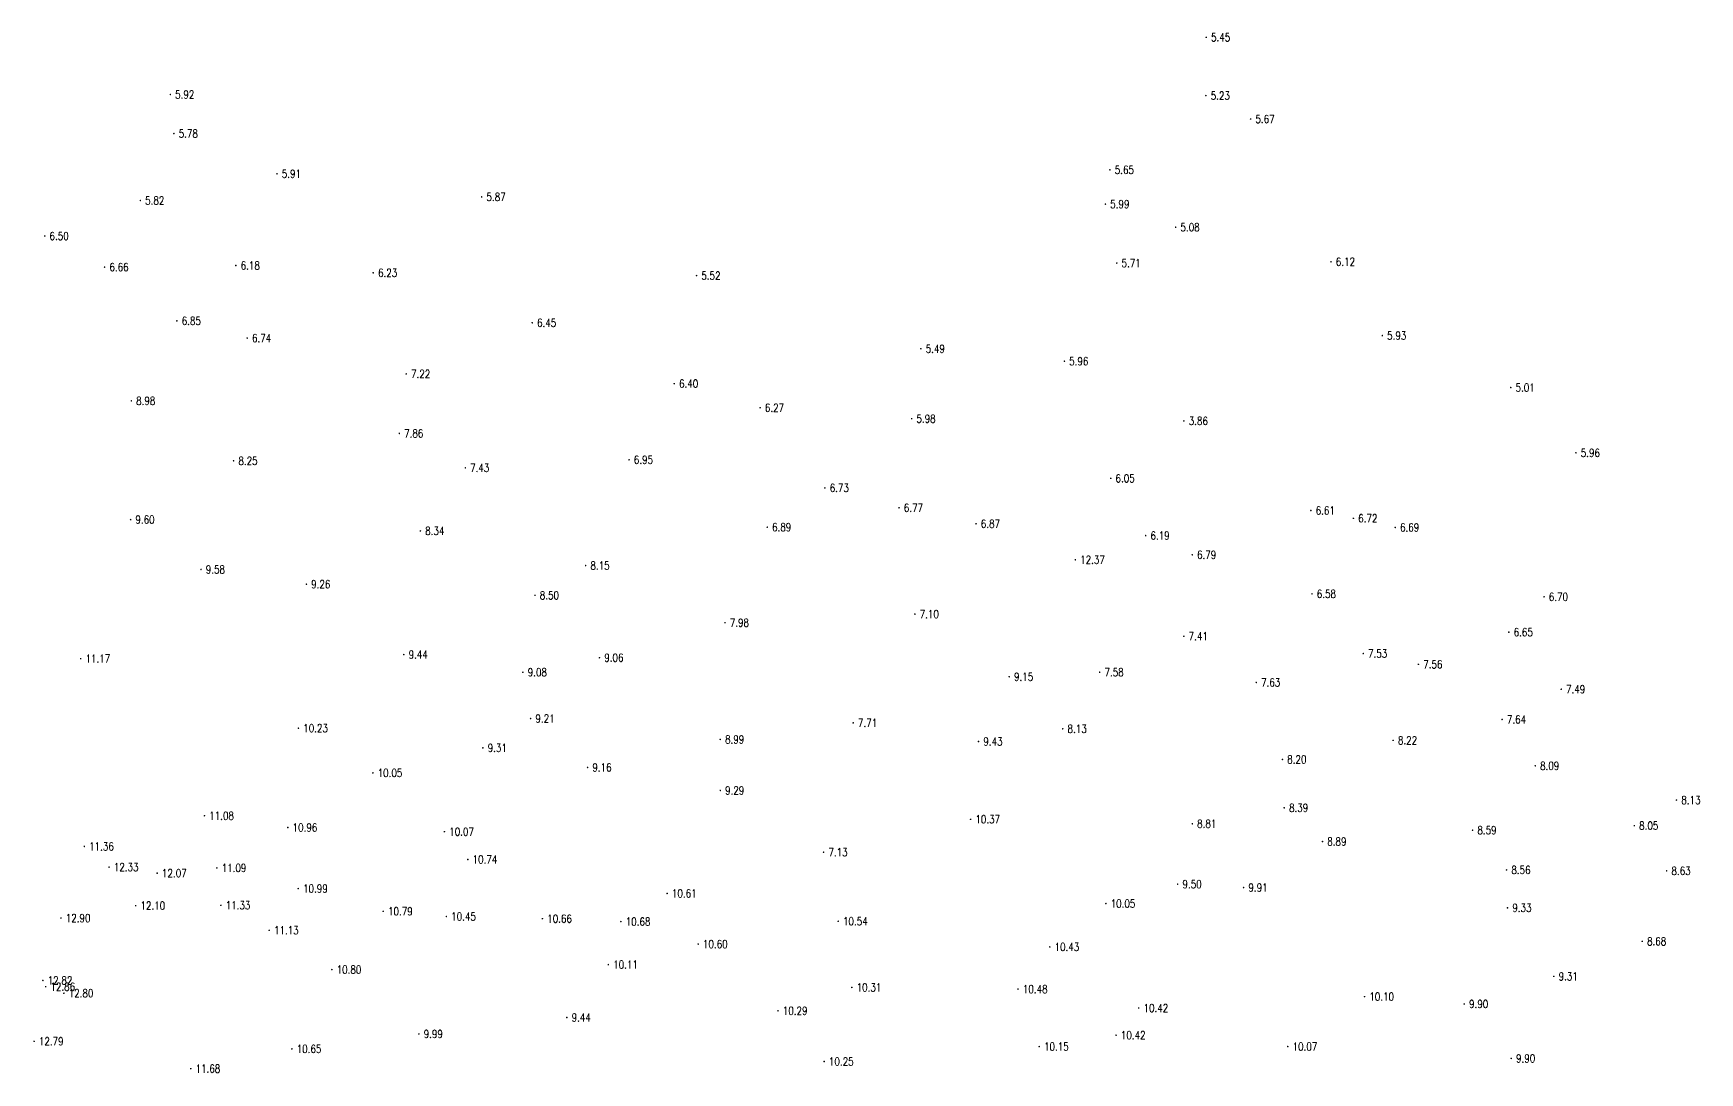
# Model space of a CAD drawing. Extents: x 476861 to 479475, y 2367369 to 2370541.
# Drawn here: x 477954.3 to 478162.5, y 2367967.3 to 2368097.2 of the extents above; entities that cross this region are included whole.
import ezdxf
from ezdxf.enums import TextEntityAlignment as Align

# ---------------------------------------------------------------- set-up
doc = ezdxf.new("R2010")
doc.units = 0
doc.header["$LTSCALE"] = 0.5
doc.layers.get('0').update_dxf_attribs({"linetype": 'CONTINUOUS'})
doc.layers.add('GCD', color=1, linetype='CONTINUOUS')
doc.styles.add('HZ', font='rs.shx', dxfattribs={"width": 0.8, "bigfont": 'hztxt.shx'})

# ---------------------------------------------------------------- blocks, each defined once
blk = doc.blocks.new('GC200')
at = {"linetype": 'Continuous', "const_width": 0.2, "flags": 128}
blk.add_lwpolyline([(-0.1, 0, 1), (0.1, 0, 1)], format="xyb", close=True, dxfattribs=at)

msp = doc.modelspace()

# ---------------------------------------------------------------- block references
at = {"layer": 'GCD', "linetype": 'Continuous'}
ref = msp.add_blockref('GC200', (478100.858, 2368096.676, 5.45), dxfattribs=dict(at, xscale=0.5, yscale=0.5, zscale=0.5))
ref.add_attrib('height', '5.45', dxfattribs={"linetype": 'Continuous', "height": 1, "style": 'HZ', "width": 0.8}).set_placement((478101.458, 2368096.676, 5.45), align=Align.MIDDLE_LEFT)
ref = msp.add_blockref('GC200', (477971.443, 2368089.532, 5.92), dxfattribs=dict(at, xscale=0.5, yscale=0.5, zscale=0.5))
ref.add_attrib('height', '5.92', dxfattribs={"linetype": 'Continuous', "height": 1, "style": 'HZ', "width": 0.8}).set_placement((477972.043, 2368089.532, 5.92), align=Align.MIDDLE_LEFT)
ref = msp.add_blockref('GC200', (478100.809, 2368089.393, 5.23), dxfattribs=dict(at, xscale=0.5, yscale=0.5, zscale=0.5))
ref.add_attrib('height', '5.23', dxfattribs={"linetype": 'Continuous', "height": 1, "style": 'HZ', "width": 0.8}).set_placement((478101.409, 2368089.393, 5.23), align=Align.MIDDLE_LEFT)
ref = msp.add_blockref('GC200', (478106.398, 2368086.47, 5.67), dxfattribs=dict(at, xscale=0.5, yscale=0.5, zscale=0.5))
ref.add_attrib('height', '5.67', dxfattribs={"linetype": 'Continuous', "height": 1, "style": 'HZ', "width": 0.8}).set_placement((478106.998, 2368086.47, 5.67), align=Align.MIDDLE_LEFT)
ref = msp.add_blockref('GC200', (477971.883, 2368084.657, 5.784), dxfattribs=dict(at, xscale=0.5, yscale=0.5, zscale=0.5))
ref.add_attrib('height', '5.78', dxfattribs={"linetype": 'Continuous', "height": 1, "style": 'HZ', "width": 0.8}).set_placement((477972.483, 2368084.657, 5.784), align=Align.MIDDLE_LEFT)
ref = msp.add_blockref('GC200', (477984.764, 2368079.635, 5.911), dxfattribs=dict(at, xscale=0.5, yscale=0.5, zscale=0.5))
ref.add_attrib('height', '5.91', dxfattribs={"linetype": 'Continuous', "height": 1, "style": 'HZ', "width": 0.8}).set_placement((477985.364, 2368079.635, 5.911), align=Align.MIDDLE_LEFT)
ref = msp.add_blockref('GC200', (478088.824, 2368080.123, 5.65), dxfattribs=dict(at, xscale=0.5, yscale=0.5, zscale=0.5))
ref.add_attrib('height', '5.65', dxfattribs={"linetype": 'Continuous', "height": 1, "style": 'HZ', "width": 0.8}).set_placement((478089.424, 2368080.123, 5.65), align=Align.MIDDLE_LEFT)
ref = msp.add_blockref('GC200', (477967.695, 2368076.294, 5.822), dxfattribs=dict(at, xscale=0.5, yscale=0.5, zscale=0.5))
ref.add_attrib('height', '5.82', dxfattribs={"linetype": 'Continuous', "height": 1, "style": 'HZ', "width": 0.8}).set_placement((477968.295, 2368076.294, 5.822), align=Align.MIDDLE_LEFT)
ref = msp.add_blockref('GC200', (478010.334, 2368076.74, 5.87), dxfattribs=dict(at, xscale=0.5, yscale=0.5, zscale=0.5))
ref.add_attrib('height', '5.87', dxfattribs={"linetype": 'Continuous', "height": 1, "style": 'HZ', "width": 0.8}).set_placement((478010.934, 2368076.74, 5.87), align=Align.MIDDLE_LEFT)
ref = msp.add_blockref('GC200', (478088.26, 2368075.838, 5.99), dxfattribs=dict(at, xscale=0.5, yscale=0.5, zscale=0.5))
ref.add_attrib('height', '5.99', dxfattribs={"linetype": 'Continuous', "height": 1, "style": 'HZ', "width": 0.8}).set_placement((478088.86, 2368075.838, 5.99), align=Align.MIDDLE_LEFT)
ref = msp.add_blockref('GC200', (478097.034, 2368072.951, 5.084), dxfattribs=dict(at, xscale=0.5, yscale=0.5, zscale=0.5))
ref.add_attrib('height', '5.08', dxfattribs={"linetype": 'Continuous', "height": 1, "style": 'HZ', "width": 0.8}).set_placement((478097.634, 2368072.951, 5.084), align=Align.MIDDLE_LEFT)
ref = msp.add_blockref('GC200', (477955.749, 2368071.857, 6.502), dxfattribs=dict(at, xscale=0.5, yscale=0.5, zscale=0.5))
ref.add_attrib('height', '6.50', dxfattribs={"linetype": 'Continuous', "height": 1, "style": 'HZ', "width": 0.8}).set_placement((477956.349, 2368071.857, 6.502), align=Align.MIDDLE_LEFT)
ref = msp.add_blockref('GC200', (477963.23, 2368067.972, 6.656), dxfattribs=dict(at, xscale=0.5, yscale=0.5, zscale=0.5))
ref.add_attrib('height', '6.66', dxfattribs={"linetype": 'Continuous', "height": 1, "style": 'HZ', "width": 0.8}).set_placement((477963.83, 2368067.972, 6.656), align=Align.MIDDLE_LEFT)
ref = msp.add_blockref('GC200', (477979.625, 2368068.171, 6.176), dxfattribs=dict(at, xscale=0.5, yscale=0.5, zscale=0.5))
ref.add_attrib('height', '6.18', dxfattribs={"linetype": 'Continuous', "height": 1, "style": 'HZ', "width": 0.8}).set_placement((477980.225, 2368068.171, 6.176), align=Align.MIDDLE_LEFT)
ref = msp.add_blockref('GC200', (477996.787, 2368067.259, 6.23), dxfattribs=dict(at, xscale=0.5, yscale=0.5, zscale=0.5))
ref.add_attrib('height', '6.23', dxfattribs={"linetype": 'Continuous', "height": 1, "style": 'HZ', "width": 0.8}).set_placement((477997.387, 2368067.259, 6.23), align=Align.MIDDLE_LEFT)
ref = msp.add_blockref('GC200', (478037.175, 2368066.908, 5.515), dxfattribs=dict(at, xscale=0.5, yscale=0.5, zscale=0.5))
ref.add_attrib('height', '5.52', dxfattribs={"linetype": 'Continuous', "height": 1, "style": 'HZ', "width": 0.8}).set_placement((478037.775, 2368066.908, 5.515), align=Align.MIDDLE_LEFT)
ref = msp.add_blockref('GC200', (478089.676, 2368068.477, 5.709), dxfattribs=dict(at, xscale=0.5, yscale=0.5, zscale=0.5))
ref.add_attrib('height', '5.71', dxfattribs={"linetype": 'Continuous', "height": 1, "style": 'HZ', "width": 0.8}).set_placement((478090.276, 2368068.477, 5.709), align=Align.MIDDLE_LEFT)
ref = msp.add_blockref('GC200', (478116.445, 2368068.642, 6.12), dxfattribs=dict(at, xscale=0.5, yscale=0.5, zscale=0.5))
ref.add_attrib('height', '6.12', dxfattribs={"linetype": 'Continuous', "height": 1, "style": 'HZ', "width": 0.8}).set_placement((478117.045, 2368068.642, 6.12), align=Align.MIDDLE_LEFT)
ref = msp.add_blockref('GC200', (477972.26, 2368061.257, 6.845), dxfattribs=dict(at, xscale=0.5, yscale=0.5, zscale=0.5))
ref.add_attrib('height', '6.85', dxfattribs={"linetype": 'Continuous', "height": 1, "style": 'HZ', "width": 0.8}).set_placement((477972.86, 2368061.257, 6.845), align=Align.MIDDLE_LEFT)
ref = msp.add_blockref('GC200', (478016.654, 2368061.019, 6.45), dxfattribs=dict(at, xscale=0.5, yscale=0.5, zscale=0.5))
ref.add_attrib('height', '6.45', dxfattribs={"linetype": 'Continuous', "height": 1, "style": 'HZ', "width": 0.8}).set_placement((478017.254, 2368061.019, 6.45), align=Align.MIDDLE_LEFT)
ref = msp.add_blockref('GC200', (477981.041, 2368059.109, 6.739), dxfattribs=dict(at, xscale=0.5, yscale=0.5, zscale=0.5))
ref.add_attrib('height', '6.74', dxfattribs={"linetype": 'Continuous', "height": 1, "style": 'HZ', "width": 0.8}).set_placement((477981.641, 2368059.109, 6.739), align=Align.MIDDLE_LEFT)
ref = msp.add_blockref('GC200', (478122.853, 2368059.417, 5.93), dxfattribs=dict(at, xscale=0.5, yscale=0.5, zscale=0.5))
ref.add_attrib('height', '5.93', dxfattribs={"linetype": 'Continuous', "height": 1, "style": 'HZ', "width": 0.8}).set_placement((478123.453, 2368059.417, 5.93), align=Align.MIDDLE_LEFT)
ref = msp.add_blockref('GC200', (478065.203, 2368057.772, 5.491), dxfattribs=dict(at, xscale=0.5, yscale=0.5, zscale=0.5))
ref.add_attrib('height', '5.49', dxfattribs={"linetype": 'Continuous', "height": 1, "style": 'HZ', "width": 0.8}).set_placement((478065.803, 2368057.772, 5.491), align=Align.MIDDLE_LEFT)
ref = msp.add_blockref('GC200', (478000.912, 2368054.624, 7.223), dxfattribs=dict(at, xscale=0.5, yscale=0.5, zscale=0.5))
ref.add_attrib('height', '7.22', dxfattribs={"linetype": 'Continuous', "height": 1, "style": 'HZ', "width": 0.8}).set_placement((478001.512, 2368054.624, 7.223), align=Align.MIDDLE_LEFT)
ref = msp.add_blockref('GC200', (478083.134, 2368056.215, 5.957), dxfattribs=dict(at, xscale=0.5, yscale=0.5, zscale=0.5))
ref.add_attrib('height', '5.96', dxfattribs={"linetype": 'Continuous', "height": 1, "style": 'HZ', "width": 0.8}).set_placement((478083.734, 2368056.215, 5.957), align=Align.MIDDLE_LEFT)
ref = msp.add_blockref('GC200', (478034.39, 2368053.411, 6.401), dxfattribs=dict(at, xscale=0.5, yscale=0.5, zscale=0.5))
ref.add_attrib('height', '6.40', dxfattribs={"linetype": 'Continuous', "height": 1, "style": 'HZ', "width": 0.8}).set_placement((478034.99, 2368053.411, 6.401), align=Align.MIDDLE_LEFT)
ref = msp.add_blockref('GC200', (478138.902, 2368052.925, 5.01), dxfattribs=dict(at, xscale=0.5, yscale=0.5, zscale=0.5))
ref.add_attrib('height', '5.01', dxfattribs={"linetype": 'Continuous', "height": 1, "style": 'HZ', "width": 0.8}).set_placement((478139.502, 2368052.925, 5.01), align=Align.MIDDLE_LEFT)
ref = msp.add_blockref('GC200', (477966.571, 2368051.266, 8.976), dxfattribs=dict(at, xscale=0.5, yscale=0.5, zscale=0.5))
ref.add_attrib('height', '8.98', dxfattribs={"linetype": 'Continuous', "height": 1, "style": 'HZ', "width": 0.8}).set_placement((477967.171, 2368051.266, 8.976), align=Align.MIDDLE_LEFT)
ref = msp.add_blockref('GC200', (478045.124, 2368050.406, 6.274), dxfattribs=dict(at, xscale=0.5, yscale=0.5, zscale=0.5))
ref.add_attrib('height', '6.27', dxfattribs={"linetype": 'Continuous', "height": 1, "style": 'HZ', "width": 0.8}).set_placement((478045.724, 2368050.406, 6.274), align=Align.MIDDLE_LEFT)
ref = msp.add_blockref('GC200', (478064.049, 2368049.033, 5.98), dxfattribs=dict(at, xscale=0.5, yscale=0.5, zscale=0.5))
ref.add_attrib('height', '5.98', dxfattribs={"linetype": 'Continuous', "height": 1, "style": 'HZ', "width": 0.8}).set_placement((478064.649, 2368049.033, 5.98), align=Align.MIDDLE_LEFT)
ref = msp.add_blockref('GC200', (478098.063, 2368048.756, 3.86), dxfattribs=dict(at, xscale=0.5, yscale=0.5, zscale=0.5))
ref.add_attrib('height', '3.86', dxfattribs={"linetype": 'Continuous', "height": 1, "style": 'HZ', "width": 0.8}).set_placement((478098.663, 2368048.756, 3.86), align=Align.MIDDLE_LEFT)
ref = msp.add_blockref('GC200', (478000.051, 2368047.195, 7.864), dxfattribs=dict(at, xscale=0.5, yscale=0.5, zscale=0.5))
ref.add_attrib('height', '7.86', dxfattribs={"linetype": 'Continuous', "height": 1, "style": 'HZ', "width": 0.8}).set_placement((478000.651, 2368047.195, 7.864), align=Align.MIDDLE_LEFT)
ref = msp.add_blockref('GC200', (478028.75, 2368043.906, 6.953), dxfattribs=dict(at, xscale=0.5, yscale=0.5, zscale=0.5))
ref.add_attrib('height', '6.95', dxfattribs={"linetype": 'Continuous', "height": 1, "style": 'HZ', "width": 0.8}).set_placement((478029.35, 2368043.906, 6.953), align=Align.MIDDLE_LEFT)
ref = msp.add_blockref('GC200', (478147.039, 2368044.772, 5.96), dxfattribs=dict(at, xscale=0.5, yscale=0.5, zscale=0.5))
ref.add_attrib('height', '5.96', dxfattribs={"linetype": 'Continuous', "height": 1, "style": 'HZ', "width": 0.8}).set_placement((478147.639, 2368044.772, 5.96), align=Align.MIDDLE_LEFT)
ref = msp.add_blockref('GC200', (477979.347, 2368043.774, 8.252), dxfattribs=dict(at, xscale=0.5, yscale=0.5, zscale=0.5))
ref.add_attrib('height', '8.25', dxfattribs={"linetype": 'Continuous', "height": 1, "style": 'HZ', "width": 0.8}).set_placement((477979.947, 2368043.774, 8.252), align=Align.MIDDLE_LEFT)
ref = msp.add_blockref('GC200', (478008.291, 2368042.895, 7.426), dxfattribs=dict(at, xscale=0.5, yscale=0.5, zscale=0.5))
ref.add_attrib('height', '7.43', dxfattribs={"linetype": 'Continuous', "height": 1, "style": 'HZ', "width": 0.8}).set_placement((478008.891, 2368042.895, 7.426), align=Align.MIDDLE_LEFT)
ref = msp.add_blockref('GC200', (478053.214, 2368040.387, 6.728), dxfattribs=dict(at, xscale=0.5, yscale=0.5, zscale=0.5))
ref.add_attrib('height', '6.73', dxfattribs={"linetype": 'Continuous', "height": 1, "style": 'HZ', "width": 0.8}).set_placement((478053.814, 2368040.387, 6.728), align=Align.MIDDLE_LEFT)
ref = msp.add_blockref('GC200', (478088.925, 2368041.583, 6.046), dxfattribs=dict(at, xscale=0.5, yscale=0.5, zscale=0.5))
ref.add_attrib('height', '6.05', dxfattribs={"linetype": 'Continuous', "height": 1, "style": 'HZ', "width": 0.8}).set_placement((478089.525, 2368041.583, 6.046), align=Align.MIDDLE_LEFT)
ref = msp.add_blockref('GC200', (478062.479, 2368037.912, 6.769), dxfattribs=dict(at, xscale=0.5, yscale=0.5, zscale=0.5))
ref.add_attrib('height', '6.77', dxfattribs={"linetype": 'Continuous', "height": 1, "style": 'HZ', "width": 0.8}).set_placement((478063.079, 2368037.912, 6.769), align=Align.MIDDLE_LEFT)
ref = msp.add_blockref('GC200', (478113.93, 2368037.564, 6.611), dxfattribs=dict(at, xscale=0.5, yscale=0.5, zscale=0.5))
ref.add_attrib('height', '6.61', dxfattribs={"linetype": 'Continuous', "height": 1, "style": 'HZ', "width": 0.8}).set_placement((478114.53, 2368037.564, 6.611), align=Align.MIDDLE_LEFT)
ref = msp.add_blockref('GC200', (477966.479, 2368036.428, 9.598), dxfattribs=dict(at, xscale=0.5, yscale=0.5, zscale=0.5))
ref.add_attrib('height', '9.60', dxfattribs={"linetype": 'Continuous', "height": 1, "style": 'HZ', "width": 0.8}).set_placement((477967.079, 2368036.428, 9.598), align=Align.MIDDLE_LEFT)
ref = msp.add_blockref('GC200', (478046.015, 2368035.483, 6.886), dxfattribs=dict(at, xscale=0.5, yscale=0.5, zscale=0.5))
ref.add_attrib('height', '6.89', dxfattribs={"linetype": 'Continuous', "height": 1, "style": 'HZ', "width": 0.8}).set_placement((478046.615, 2368035.483, 6.886), align=Align.MIDDLE_LEFT)
ref = msp.add_blockref('GC200', (478072.099, 2368035.913, 6.865), dxfattribs=dict(at, xscale=0.5, yscale=0.5, zscale=0.5))
ref.add_attrib('height', '6.87', dxfattribs={"linetype": 'Continuous', "height": 1, "style": 'HZ', "width": 0.8}).set_placement((478072.699, 2368035.913, 6.865), align=Align.MIDDLE_LEFT)
ref = msp.add_blockref('GC200', (478119.24, 2368036.591, 6.716), dxfattribs=dict(at, xscale=0.5, yscale=0.5, zscale=0.5))
ref.add_attrib('height', '6.72', dxfattribs={"linetype": 'Continuous', "height": 1, "style": 'HZ', "width": 0.8}).set_placement((478119.84, 2368036.591, 6.716), align=Align.MIDDLE_LEFT)
ref = msp.add_blockref('GC200', (478002.678, 2368035.013, 8.343), dxfattribs=dict(at, xscale=0.5, yscale=0.5, zscale=0.5))
ref.add_attrib('height', '8.34', dxfattribs={"linetype": 'Continuous', "height": 1, "style": 'HZ', "width": 0.8}).set_placement((478003.278, 2368035.013, 8.343), align=Align.MIDDLE_LEFT)
ref = msp.add_blockref('GC200', (478093.289, 2368034.431, 6.186), dxfattribs=dict(at, xscale=0.5, yscale=0.5, zscale=0.5))
ref.add_attrib('height', '6.19', dxfattribs={"linetype": 'Continuous', "height": 1, "style": 'HZ', "width": 0.8}).set_placement((478093.889, 2368034.431, 6.186), align=Align.MIDDLE_LEFT)
ref = msp.add_blockref('GC200', (478124.465, 2368035.452, 6.69), dxfattribs=dict(at, xscale=0.5, yscale=0.5, zscale=0.5))
ref.add_attrib('height', '6.69', dxfattribs={"linetype": 'Continuous', "height": 1, "style": 'HZ', "width": 0.8}).set_placement((478125.065, 2368035.452, 6.69), align=Align.MIDDLE_LEFT)
ref = msp.add_blockref('GC200', (478084.505, 2368031.415, 12.372), dxfattribs=dict(at, xscale=0.5, yscale=0.5, zscale=0.5))
ref.add_attrib('height', '12.37', dxfattribs={"linetype": 'Continuous', "height": 1, "style": 'HZ', "width": 0.8}).set_placement((478085.105, 2368031.415, 12.372), align=Align.MIDDLE_LEFT)
ref = msp.add_blockref('GC200', (478099.11, 2368032.035, 6.789), dxfattribs=dict(at, xscale=0.5, yscale=0.5, zscale=0.5))
ref.add_attrib('height', '6.79', dxfattribs={"linetype": 'Continuous', "height": 1, "style": 'HZ', "width": 0.8}).set_placement((478099.71, 2368032.035, 6.789), align=Align.MIDDLE_LEFT)
ref = msp.add_blockref('GC200', (477975.273, 2368030.202, 9.581), dxfattribs=dict(at, xscale=0.5, yscale=0.5, zscale=0.5))
ref.add_attrib('height', '9.58', dxfattribs={"linetype": 'Continuous', "height": 1, "style": 'HZ', "width": 0.8}).set_placement((477975.873, 2368030.202, 9.581), align=Align.MIDDLE_LEFT)
ref = msp.add_blockref('GC200', (478023.325, 2368030.691, 8.146), dxfattribs=dict(at, xscale=0.5, yscale=0.5, zscale=0.5))
ref.add_attrib('height', '8.15', dxfattribs={"linetype": 'Continuous', "height": 1, "style": 'HZ', "width": 0.8}).set_placement((478023.925, 2368030.691, 8.146), align=Align.MIDDLE_LEFT)
ref = msp.add_blockref('GC200', (477988.438, 2368028.356, 9.255), dxfattribs=dict(at, xscale=0.5, yscale=0.5, zscale=0.5))
ref.add_attrib('height', '9.26', dxfattribs={"linetype": 'Continuous', "height": 1, "style": 'HZ', "width": 0.8}).set_placement((477989.038, 2368028.356, 9.255), align=Align.MIDDLE_LEFT)
ref = msp.add_blockref('GC200', (478114.068, 2368027.154, 6.58), dxfattribs=dict(at, xscale=0.5, yscale=0.5, zscale=0.5))
ref.add_attrib('height', '6.58', dxfattribs={"linetype": 'Continuous', "height": 1, "style": 'HZ', "width": 0.8}).set_placement((478114.668, 2368027.154, 6.58), align=Align.MIDDLE_LEFT)
ref = msp.add_blockref('GC200', (478016.999, 2368026.968, 8.497), dxfattribs=dict(at, xscale=0.5, yscale=0.5, zscale=0.5))
ref.add_attrib('height', '8.50', dxfattribs={"linetype": 'Continuous', "height": 1, "style": 'HZ', "width": 0.8}).set_placement((478017.599, 2368026.968, 8.497), align=Align.MIDDLE_LEFT)
ref = msp.add_blockref('GC200', (478143.056, 2368026.783, 6.703), dxfattribs=dict(at, xscale=0.5, yscale=0.5, zscale=0.5))
ref.add_attrib('height', '6.70', dxfattribs={"linetype": 'Continuous', "height": 1, "style": 'HZ', "width": 0.8}).set_placement((478143.656, 2368026.783, 6.703), align=Align.MIDDLE_LEFT)
ref = msp.add_blockref('GC200', (478040.736, 2368023.552, 7.982), dxfattribs=dict(at, xscale=0.5, yscale=0.5, zscale=0.5))
ref.add_attrib('height', '7.98', dxfattribs={"linetype": 'Continuous', "height": 1, "style": 'HZ', "width": 0.8}).set_placement((478041.336, 2368023.552, 7.982), align=Align.MIDDLE_LEFT)
ref = msp.add_blockref('GC200', (478064.458, 2368024.623, 7.096), dxfattribs=dict(at, xscale=0.5, yscale=0.5, zscale=0.5))
ref.add_attrib('height', '7.10', dxfattribs={"linetype": 'Continuous', "height": 1, "style": 'HZ', "width": 0.8}).set_placement((478065.058, 2368024.623, 7.096), align=Align.MIDDLE_LEFT)
ref = msp.add_blockref('GC200', (478098.059, 2368021.852, 7.41), dxfattribs=dict(at, xscale=0.5, yscale=0.5, zscale=0.5))
ref.add_attrib('height', '7.41', dxfattribs={"linetype": 'Continuous', "height": 1, "style": 'HZ', "width": 0.8}).set_placement((478098.659, 2368021.852, 7.41), align=Align.MIDDLE_LEFT)
ref = msp.add_blockref('GC200', (478138.66, 2368022.365, 6.65), dxfattribs=dict(at, xscale=0.5, yscale=0.5, zscale=0.5))
ref.add_attrib('height', '6.65', dxfattribs={"linetype": 'Continuous', "height": 1, "style": 'HZ', "width": 0.8}).set_placement((478139.26, 2368022.365, 6.65), align=Align.MIDDLE_LEFT)
ref = msp.add_blockref('GC200', (477960.239, 2368019.062, 11.172), dxfattribs=dict(at, xscale=0.5, yscale=0.5, zscale=0.5))
ref.add_attrib('height', '11.17', dxfattribs={"linetype": 'Continuous', "height": 1, "style": 'HZ', "width": 0.8}).set_placement((477960.839, 2368019.062, 11.172), align=Align.MIDDLE_LEFT)
ref = msp.add_blockref('GC200', (478000.605, 2368019.563, 9.438), dxfattribs=dict(at, xscale=0.5, yscale=0.5, zscale=0.5))
ref.add_attrib('height', '9.44', dxfattribs={"linetype": 'Continuous', "height": 1, "style": 'HZ', "width": 0.8}).set_placement((478001.205, 2368019.563, 9.438), align=Align.MIDDLE_LEFT)
ref = msp.add_blockref('GC200', (478025.051, 2368019.177, 9.059), dxfattribs=dict(at, xscale=0.5, yscale=0.5, zscale=0.5))
ref.add_attrib('height', '9.06', dxfattribs={"linetype": 'Continuous', "height": 1, "style": 'HZ', "width": 0.8}).set_placement((478025.651, 2368019.177, 9.059), align=Align.MIDDLE_LEFT)
ref = msp.add_blockref('GC200', (478120.47, 2368019.698, 7.53), dxfattribs=dict(at, xscale=0.5, yscale=0.5, zscale=0.5))
ref.add_attrib('height', '7.53', dxfattribs={"linetype": 'Continuous', "height": 1, "style": 'HZ', "width": 0.8}).set_placement((478121.07, 2368019.698, 7.53), align=Align.MIDDLE_LEFT)
ref = msp.add_blockref('GC200', (478015.489, 2368017.357, 9.076), dxfattribs=dict(at, xscale=0.5, yscale=0.5, zscale=0.5))
ref.add_attrib('height', '9.08', dxfattribs={"linetype": 'Continuous', "height": 1, "style": 'HZ', "width": 0.8}).set_placement((478016.089, 2368017.357, 9.076), align=Align.MIDDLE_LEFT)
ref = msp.add_blockref('GC200', (478076.245, 2368016.799, 9.145), dxfattribs=dict(at, xscale=0.5, yscale=0.5, zscale=0.5))
ref.add_attrib('height', '9.15', dxfattribs={"linetype": 'Continuous', "height": 1, "style": 'HZ', "width": 0.8}).set_placement((478076.845, 2368016.799, 9.145), align=Align.MIDDLE_LEFT)
ref = msp.add_blockref('GC200', (478087.544, 2368017.362, 7.581), dxfattribs=dict(at, xscale=0.5, yscale=0.5, zscale=0.5))
ref.add_attrib('height', '7.58', dxfattribs={"linetype": 'Continuous', "height": 1, "style": 'HZ', "width": 0.8}).set_placement((478088.144, 2368017.362, 7.581), align=Align.MIDDLE_LEFT)
ref = msp.add_blockref('GC200', (478127.363, 2368018.347, 7.559), dxfattribs=dict(at, xscale=0.5, yscale=0.5, zscale=0.5))
ref.add_attrib('height', '7.56', dxfattribs={"linetype": 'Continuous', "height": 1, "style": 'HZ', "width": 0.8}).set_placement((478127.963, 2368018.347, 7.559), align=Align.MIDDLE_LEFT)
ref = msp.add_blockref('GC200', (478107.106, 2368016.088, 7.634), dxfattribs=dict(at, xscale=0.5, yscale=0.5, zscale=0.5))
ref.add_attrib('height', '7.63', dxfattribs={"linetype": 'Continuous', "height": 1, "style": 'HZ', "width": 0.8}).set_placement((478107.706, 2368016.088, 7.634), align=Align.MIDDLE_LEFT)
ref = msp.add_blockref('GC200', (478145.202, 2368015.239, 7.487), dxfattribs=dict(at, xscale=0.5, yscale=0.5, zscale=0.5))
ref.add_attrib('height', '7.49', dxfattribs={"linetype": 'Continuous', "height": 1, "style": 'HZ', "width": 0.8}).set_placement((478145.802, 2368015.239, 7.487), align=Align.MIDDLE_LEFT)
ref = msp.add_blockref('GC200', (478016.451, 2368011.576, 9.207), dxfattribs=dict(at, xscale=0.5, yscale=0.5, zscale=0.5))
ref.add_attrib('height', '9.21', dxfattribs={"linetype": 'Continuous', "height": 1, "style": 'HZ', "width": 0.8}).set_placement((478017.051, 2368011.576, 9.207), align=Align.MIDDLE_LEFT)
ref = msp.add_blockref('GC200', (478056.749, 2368011.034, 7.709), dxfattribs=dict(at, xscale=0.5, yscale=0.5, zscale=0.5))
ref.add_attrib('height', '7.71', dxfattribs={"linetype": 'Continuous', "height": 1, "style": 'HZ', "width": 0.8}).set_placement((478057.349, 2368011.034, 7.709), align=Align.MIDDLE_LEFT)
ref = msp.add_blockref('GC200', (478137.817, 2368011.462, 7.642), dxfattribs=dict(at, xscale=0.5, yscale=0.5, zscale=0.5))
ref.add_attrib('height', '7.64', dxfattribs={"linetype": 'Continuous', "height": 1, "style": 'HZ', "width": 0.8}).set_placement((478138.417, 2368011.462, 7.642), align=Align.MIDDLE_LEFT)
ref = msp.add_blockref('GC200', (477987.439, 2368010.373, 10.226), dxfattribs=dict(at, xscale=0.5, yscale=0.5, zscale=0.5))
ref.add_attrib('height', '10.23', dxfattribs={"linetype": 'Continuous', "height": 1, "style": 'HZ', "width": 0.8}).set_placement((477988.039, 2368010.373, 10.226), align=Align.MIDDLE_LEFT)
ref = msp.add_blockref('GC200', (478040.137, 2368008.972, 8.991), dxfattribs=dict(at, xscale=0.5, yscale=0.5, zscale=0.5))
ref.add_attrib('height', '8.99', dxfattribs={"linetype": 'Continuous', "height": 1, "style": 'HZ', "width": 0.8}).set_placement((478040.737, 2368008.972, 8.991), align=Align.MIDDLE_LEFT)
ref = msp.add_blockref('GC200', (478072.403, 2368008.71, 9.43), dxfattribs=dict(at, xscale=0.5, yscale=0.5, zscale=0.5))
ref.add_attrib('height', '9.43', dxfattribs={"linetype": 'Continuous', "height": 1, "style": 'HZ', "width": 0.8}).set_placement((478073.003, 2368008.71, 9.43), align=Align.MIDDLE_LEFT)
ref = msp.add_blockref('GC200', (478082.93, 2368010.294, 8.132), dxfattribs=dict(at, xscale=0.5, yscale=0.5, zscale=0.5))
ref.add_attrib('height', '8.13', dxfattribs={"linetype": 'Continuous', "height": 1, "style": 'HZ', "width": 0.8}).set_placement((478083.53, 2368010.294, 8.132), align=Align.MIDDLE_LEFT)
ref = msp.add_blockref('GC200', (478124.202, 2368008.851, 8.216), dxfattribs=dict(at, xscale=0.5, yscale=0.5, zscale=0.5))
ref.add_attrib('height', '8.22', dxfattribs={"linetype": 'Continuous', "height": 1, "style": 'HZ', "width": 0.8}).set_placement((478124.802, 2368008.851, 8.216), align=Align.MIDDLE_LEFT)
ref = msp.add_blockref('GC200', (478010.485, 2368007.912, 9.31), dxfattribs=dict(at, xscale=0.5, yscale=0.5, zscale=0.5))
ref.add_attrib('height', '9.31', dxfattribs={"linetype": 'Continuous', "height": 1, "style": 'HZ', "width": 0.8}).set_placement((478011.085, 2368007.912, 9.31), align=Align.MIDDLE_LEFT)
ref = msp.add_blockref('GC200', (478110.372, 2368006.47, 8.2), dxfattribs=dict(at, xscale=0.5, yscale=0.5, zscale=0.5))
ref.add_attrib('height', '8.20', dxfattribs={"linetype": 'Continuous', "height": 1, "style": 'HZ', "width": 0.8}).set_placement((478110.972, 2368006.47, 8.2), align=Align.MIDDLE_LEFT)
ref = msp.add_blockref('GC200', (477996.744, 2368004.789, 10.051), dxfattribs=dict(at, xscale=0.5, yscale=0.5, zscale=0.5))
ref.add_attrib('height', '10.05', dxfattribs={"linetype": 'Continuous', "height": 1, "style": 'HZ', "width": 0.8}).set_placement((477997.344, 2368004.789, 10.051), align=Align.MIDDLE_LEFT)
ref = msp.add_blockref('GC200', (478023.567, 2368005.466, 9.16), dxfattribs=dict(at, xscale=0.5, yscale=0.5, zscale=0.5))
ref.add_attrib('height', '9.16', dxfattribs={"linetype": 'Continuous', "height": 1, "style": 'HZ', "width": 0.8}).set_placement((478024.167, 2368005.466, 9.16), align=Align.MIDDLE_LEFT)
ref = msp.add_blockref('GC200', (478141.96, 2368005.672, 8.093), dxfattribs=dict(at, xscale=0.5, yscale=0.5, zscale=0.5))
ref.add_attrib('height', '8.09', dxfattribs={"linetype": 'Continuous', "height": 1, "style": 'HZ', "width": 0.8}).set_placement((478142.56, 2368005.672, 8.093), align=Align.MIDDLE_LEFT)
ref = msp.add_blockref('GC200', (478040.149, 2368002.593, 9.289), dxfattribs=dict(at, xscale=0.5, yscale=0.5, zscale=0.5))
ref.add_attrib('height', '9.29', dxfattribs={"linetype": 'Continuous', "height": 1, "style": 'HZ', "width": 0.8}).set_placement((478040.749, 2368002.593, 9.289), align=Align.MIDDLE_LEFT)
ref = msp.add_blockref('GC200', (478110.598, 2368000.425, 8.392), dxfattribs=dict(at, xscale=0.5, yscale=0.5, zscale=0.5))
ref.add_attrib('height', '8.39', dxfattribs={"linetype": 'Continuous', "height": 1, "style": 'HZ', "width": 0.8}).set_placement((478111.198, 2368000.425, 8.392), align=Align.MIDDLE_LEFT)
ref = msp.add_blockref('GC200', (478159.602, 2368001.394, 8.125), dxfattribs=dict(at, xscale=0.5, yscale=0.5, zscale=0.5))
ref.add_attrib('height', '8.13', dxfattribs={"linetype": 'Continuous', "height": 1, "style": 'HZ', "width": 0.8}).set_placement((478160.202, 2368001.394, 8.125), align=Align.MIDDLE_LEFT)
ref = msp.add_blockref('GC200', (477975.7, 2367999.437, 11.076), dxfattribs=dict(at, xscale=0.5, yscale=0.5, zscale=0.5))
ref.add_attrib('height', '11.08', dxfattribs={"linetype": 'Continuous', "height": 1, "style": 'HZ', "width": 0.8}).set_placement((477976.3, 2367999.437, 11.076), align=Align.MIDDLE_LEFT)
ref = msp.add_blockref('GC200', (478071.416, 2367998.988, 10.371), dxfattribs=dict(at, xscale=0.5, yscale=0.5, zscale=0.5))
ref.add_attrib('height', '10.37', dxfattribs={"linetype": 'Continuous', "height": 1, "style": 'HZ', "width": 0.8}).set_placement((478072.016, 2367998.988, 10.371), align=Align.MIDDLE_LEFT)
ref = msp.add_blockref('GC200', (478099.12, 2367998.434, 8.812), dxfattribs=dict(at, xscale=0.5, yscale=0.5, zscale=0.5))
ref.add_attrib('height', '8.81', dxfattribs={"linetype": 'Continuous', "height": 1, "style": 'HZ', "width": 0.8}).set_placement((478099.72, 2367998.434, 8.812), align=Align.MIDDLE_LEFT)
ref = msp.add_blockref('GC200', (478154.335, 2367998.199, 8.05), dxfattribs=dict(at, xscale=0.5, yscale=0.5, zscale=0.5))
ref.add_attrib('height', '8.05', dxfattribs={"linetype": 'Continuous', "height": 1, "style": 'HZ', "width": 0.8}).set_placement((478154.935, 2367998.199, 8.05), align=Align.MIDDLE_LEFT)
ref = msp.add_blockref('GC200', (477986.12, 2367997.963, 10.957), dxfattribs=dict(at, xscale=0.5, yscale=0.5, zscale=0.5))
ref.add_attrib('height', '10.96', dxfattribs={"linetype": 'Continuous', "height": 1, "style": 'HZ', "width": 0.8}).set_placement((477986.72, 2367997.963, 10.957), align=Align.MIDDLE_LEFT)
ref = msp.add_blockref('GC200', (478005.681, 2367997.441, 10.072), dxfattribs=dict(at, xscale=0.5, yscale=0.5, zscale=0.5))
ref.add_attrib('height', '10.07', dxfattribs={"linetype": 'Continuous', "height": 1, "style": 'HZ', "width": 0.8}).set_placement((478006.281, 2367997.441, 10.072), align=Align.MIDDLE_LEFT)
ref = msp.add_blockref('GC200', (478115.375, 2367996.211, 8.892), dxfattribs=dict(at, xscale=0.5, yscale=0.5, zscale=0.5))
ref.add_attrib('height', '8.89', dxfattribs={"linetype": 'Continuous', "height": 1, "style": 'HZ', "width": 0.8}).set_placement((478115.975, 2367996.211, 8.892), align=Align.MIDDLE_LEFT)
ref = msp.add_blockref('GC200', (478134.132, 2367997.631, 8.591), dxfattribs=dict(at, xscale=0.5, yscale=0.5, zscale=0.5))
ref.add_attrib('height', '8.59', dxfattribs={"linetype": 'Continuous', "height": 1, "style": 'HZ', "width": 0.8}).set_placement((478134.732, 2367997.631, 8.591), align=Align.MIDDLE_LEFT)
ref = msp.add_blockref('GC200', (477960.697, 2367995.605, 11.355), dxfattribs=dict(at, xscale=0.5, yscale=0.5, zscale=0.5))
ref.add_attrib('height', '11.36', dxfattribs={"linetype": 'Continuous', "height": 1, "style": 'HZ', "width": 0.8}).set_placement((477961.297, 2367995.605, 11.355), align=Align.MIDDLE_LEFT)
ref = msp.add_blockref('GC200', (478008.604, 2367993.971, 10.736), dxfattribs=dict(at, xscale=0.5, yscale=0.5, zscale=0.5))
ref.add_attrib('height', '10.74', dxfattribs={"linetype": 'Continuous', "height": 1, "style": 'HZ', "width": 0.8}).set_placement((478009.204, 2367993.971, 10.736), align=Align.MIDDLE_LEFT)
ref = msp.add_blockref('GC200', (478053.055, 2367994.881, 7.134), dxfattribs=dict(at, xscale=0.5, yscale=0.5, zscale=0.5))
ref.add_attrib('height', '7.13', dxfattribs={"linetype": 'Continuous', "height": 1, "style": 'HZ', "width": 0.8}).set_placement((478053.655, 2367994.881, 7.134), align=Align.MIDDLE_LEFT)
ref = msp.add_blockref('GC200', (477963.784, 2367993.014, 12.33), dxfattribs=dict(at, xscale=0.5, yscale=0.5, zscale=0.5))
ref.add_attrib('height', '12.33', dxfattribs={"linetype": 'Continuous', "height": 1, "style": 'HZ', "width": 0.8}).set_placement((477964.384, 2367993.014, 12.33), align=Align.MIDDLE_LEFT)
ref = msp.add_blockref('GC200', (477969.795, 2367992.262, 12.071), dxfattribs=dict(at, xscale=0.5, yscale=0.5, zscale=0.5))
ref.add_attrib('height', '12.07', dxfattribs={"linetype": 'Continuous', "height": 1, "style": 'HZ', "width": 0.8}).set_placement((477970.395, 2367992.262, 12.071), align=Align.MIDDLE_LEFT)
ref = msp.add_blockref('GC200', (477977.252, 2367992.916, 11.094), dxfattribs=dict(at, xscale=0.5, yscale=0.5, zscale=0.5))
ref.add_attrib('height', '11.09', dxfattribs={"linetype": 'Continuous', "height": 1, "style": 'HZ', "width": 0.8}).set_placement((477977.852, 2367992.916, 11.094), align=Align.MIDDLE_LEFT)
ref = msp.add_blockref('GC200', (478138.371, 2367992.661, 8.56), dxfattribs=dict(at, xscale=0.5, yscale=0.5, zscale=0.5))
ref.add_attrib('height', '8.56', dxfattribs={"linetype": 'Continuous', "height": 1, "style": 'HZ', "width": 0.8}).set_placement((478138.971, 2367992.661, 8.56), align=Align.MIDDLE_LEFT)
ref = msp.add_blockref('GC200', (478158.376, 2367992.55, 8.631), dxfattribs=dict(at, xscale=0.5, yscale=0.5, zscale=0.5))
ref.add_attrib('height', '8.63', dxfattribs={"linetype": 'Continuous', "height": 1, "style": 'HZ', "width": 0.8}).set_placement((478158.976, 2367992.55, 8.631), align=Align.MIDDLE_LEFT)
ref = msp.add_blockref('GC200', (477987.422, 2367990.332, 10.99), dxfattribs=dict(at, xscale=0.5, yscale=0.5, zscale=0.5))
ref.add_attrib('height', '10.99', dxfattribs={"linetype": 'Continuous', "height": 1, "style": 'HZ', "width": 0.8}).set_placement((477988.022, 2367990.332, 10.99), align=Align.MIDDLE_LEFT)
ref = msp.add_blockref('GC200', (478033.505, 2367989.727, 10.614), dxfattribs=dict(at, xscale=0.5, yscale=0.5, zscale=0.5))
ref.add_attrib('height', '10.61', dxfattribs={"linetype": 'Continuous', "height": 1, "style": 'HZ', "width": 0.8}).set_placement((478034.105, 2367989.727, 10.614), align=Align.MIDDLE_LEFT)
ref = msp.add_blockref('GC200', (478097.288, 2367990.886, 9.499), dxfattribs=dict(at, xscale=0.5, yscale=0.5, zscale=0.5))
ref.add_attrib('height', '9.50', dxfattribs={"linetype": 'Continuous', "height": 1, "style": 'HZ', "width": 0.8}).set_placement((478097.888, 2367990.886, 9.499), align=Align.MIDDLE_LEFT)
ref = msp.add_blockref('GC200', (478105.52, 2367990.464, 9.911), dxfattribs=dict(at, xscale=0.5, yscale=0.5, zscale=0.5))
ref.add_attrib('height', '9.91', dxfattribs={"linetype": 'Continuous', "height": 1, "style": 'HZ', "width": 0.8}).set_placement((478106.12, 2367990.464, 9.911), align=Align.MIDDLE_LEFT)
ref = msp.add_blockref('GC200', (477967.105, 2367988.204, 12.098), dxfattribs=dict(at, xscale=0.5, yscale=0.5, zscale=0.5))
ref.add_attrib('height', '12.10', dxfattribs={"linetype": 'Continuous', "height": 1, "style": 'HZ', "width": 0.8}).set_placement((477967.705, 2367988.204, 12.098), align=Align.MIDDLE_LEFT)
ref = msp.add_blockref('GC200', (477977.755, 2367988.244, 11.329), dxfattribs=dict(at, xscale=0.5, yscale=0.5, zscale=0.5))
ref.add_attrib('height', '11.33', dxfattribs={"linetype": 'Continuous', "height": 1, "style": 'HZ', "width": 0.8}).set_placement((477978.355, 2367988.244, 11.329), align=Align.MIDDLE_LEFT)
ref = msp.add_blockref('GC200', (478088.317, 2367988.466, 10.053), dxfattribs=dict(at, xscale=0.5, yscale=0.5, zscale=0.5))
ref.add_attrib('height', '10.05', dxfattribs={"linetype": 'Continuous', "height": 1, "style": 'HZ', "width": 0.8}).set_placement((478088.917, 2367988.466, 10.053), align=Align.MIDDLE_LEFT)
ref = msp.add_blockref('GC200', (478138.491, 2367987.931, 9.329), dxfattribs=dict(at, xscale=0.5, yscale=0.5, zscale=0.5))
ref.add_attrib('height', '9.33', dxfattribs={"linetype": 'Continuous', "height": 1, "style": 'HZ', "width": 0.8}).set_placement((478139.091, 2367987.931, 9.329), align=Align.MIDDLE_LEFT)
ref = msp.add_blockref('GC200', (477957.776, 2367986.653, 12.897), dxfattribs=dict(at, xscale=0.5, yscale=0.5, zscale=0.5))
ref.add_attrib('height', '12.90', dxfattribs={"linetype": 'Continuous', "height": 1, "style": 'HZ', "width": 0.8}).set_placement((477958.376, 2367986.653, 12.897), align=Align.MIDDLE_LEFT)
ref = msp.add_blockref('GC200', (477998.036, 2367987.495, 10.786), dxfattribs=dict(at, xscale=0.5, yscale=0.5, zscale=0.5))
ref.add_attrib('height', '10.79', dxfattribs={"linetype": 'Continuous', "height": 1, "style": 'HZ', "width": 0.8}).set_placement((477998.636, 2367987.495, 10.786), align=Align.MIDDLE_LEFT)
ref = msp.add_blockref('GC200', (478005.92, 2367986.849, 10.448), dxfattribs=dict(at, xscale=0.5, yscale=0.5, zscale=0.5))
ref.add_attrib('height', '10.45', dxfattribs={"linetype": 'Continuous', "height": 1, "style": 'HZ', "width": 0.8}).set_placement((478006.52, 2367986.849, 10.448), align=Align.MIDDLE_LEFT)
ref = msp.add_blockref('GC200', (478017.925, 2367986.574, 10.655), dxfattribs=dict(at, xscale=0.5, yscale=0.5, zscale=0.5))
ref.add_attrib('height', '10.66', dxfattribs={"linetype": 'Continuous', "height": 1, "style": 'HZ', "width": 0.8}).set_placement((478018.525, 2367986.574, 10.655), align=Align.MIDDLE_LEFT)
ref = msp.add_blockref('GC200', (478027.73, 2367986.207, 10.678), dxfattribs=dict(at, xscale=0.5, yscale=0.5, zscale=0.5))
ref.add_attrib('height', '10.68', dxfattribs={"linetype": 'Continuous', "height": 1, "style": 'HZ', "width": 0.8}).set_placement((478028.33, 2367986.207, 10.678), align=Align.MIDDLE_LEFT)
ref = msp.add_blockref('GC200', (478054.874, 2367986.252, 10.54), dxfattribs=dict(at, xscale=0.5, yscale=0.5, zscale=0.5))
ref.add_attrib('height', '10.54', dxfattribs={"linetype": 'Continuous', "height": 1, "style": 'HZ', "width": 0.8}).set_placement((478055.474, 2367986.252, 10.54), align=Align.MIDDLE_LEFT)
ref = msp.add_blockref('GC200', (477983.793, 2367985.123, 11.129), dxfattribs=dict(at, xscale=0.5, yscale=0.5, zscale=0.5))
ref.add_attrib('height', '11.13', dxfattribs={"linetype": 'Continuous', "height": 1, "style": 'HZ', "width": 0.8}).set_placement((477984.393, 2367985.123, 11.129), align=Align.MIDDLE_LEFT)
ref = msp.add_blockref('GC200', (478155.324, 2367983.743, 8.679), dxfattribs=dict(at, xscale=0.5, yscale=0.5, zscale=0.5))
ref.add_attrib('height', '8.68', dxfattribs={"linetype": 'Continuous', "height": 1, "style": 'HZ', "width": 0.8}).set_placement((478155.924, 2367983.743, 8.679), align=Align.MIDDLE_LEFT)
ref = msp.add_blockref('GC200', (478037.383, 2367983.403, 10.596), dxfattribs=dict(at, xscale=0.5, yscale=0.5, zscale=0.5))
ref.add_attrib('height', '10.60', dxfattribs={"linetype": 'Continuous', "height": 1, "style": 'HZ', "width": 0.8}).set_placement((478037.983, 2367983.403, 10.596), align=Align.MIDDLE_LEFT)
ref = msp.add_blockref('GC200', (478081.309, 2367983.043, 10.425), dxfattribs=dict(at, xscale=0.5, yscale=0.5, zscale=0.5))
ref.add_attrib('height', '10.43', dxfattribs={"linetype": 'Continuous', "height": 1, "style": 'HZ', "width": 0.8}).set_placement((478081.909, 2367983.043, 10.425), align=Align.MIDDLE_LEFT)
ref = msp.add_blockref('GC200', (477991.621, 2367980.214, 10.803), dxfattribs=dict(at, xscale=0.5, yscale=0.5, zscale=0.5))
ref.add_attrib('height', '10.80', dxfattribs={"linetype": 'Continuous', "height": 1, "style": 'HZ', "width": 0.8}).set_placement((477992.221, 2367980.214, 10.803), align=Align.MIDDLE_LEFT)
ref = msp.add_blockref('GC200', (478026.164, 2367980.836, 10.11), dxfattribs=dict(at, xscale=0.5, yscale=0.5, zscale=0.5))
ref.add_attrib('height', '10.11', dxfattribs={"linetype": 'Continuous', "height": 1, "style": 'HZ', "width": 0.8}).set_placement((478026.764, 2367980.836, 10.11), align=Align.MIDDLE_LEFT)
ref = msp.add_blockref('GC200', (478144.276, 2367979.369, 9.314), dxfattribs=dict(at, xscale=0.5, yscale=0.5, zscale=0.5))
ref.add_attrib('height', '9.31', dxfattribs={"linetype": 'Continuous', "height": 1, "style": 'HZ', "width": 0.8}).set_placement((478144.876, 2367979.369, 9.314), align=Align.MIDDLE_LEFT)
ref = msp.add_blockref('GC200', (477955.52, 2367978.861, 12.816), dxfattribs=dict(at, xscale=0.5, yscale=0.5, zscale=0.5))
ref.add_attrib('height', '12.82', dxfattribs={"linetype": 'Continuous', "height": 1, "style": 'HZ', "width": 0.8}).set_placement((477956.12, 2367978.861, 12.816), align=Align.MIDDLE_LEFT)
ref = msp.add_blockref('GC200', (477955.862, 2367978.079, 12.857), dxfattribs=dict(at, xscale=0.5, yscale=0.5, zscale=0.5))
ref.add_attrib('height', '12.86', dxfattribs={"linetype": 'Continuous', "height": 1, "style": 'HZ', "width": 0.8}).set_placement((477956.462, 2367978.079, 12.857), align=Align.MIDDLE_LEFT)
ref = msp.add_blockref('GC200', (477958.143, 2367977.262, 12.798), dxfattribs=dict(at, xscale=0.5, yscale=0.5, zscale=0.5))
ref.add_attrib('height', '12.80', dxfattribs={"linetype": 'Continuous', "height": 1, "style": 'HZ', "width": 0.8}).set_placement((477958.743, 2367977.262, 12.798), align=Align.MIDDLE_LEFT)
ref = msp.add_blockref('GC200', (478056.581, 2367977.987, 10.31), dxfattribs=dict(at, xscale=0.5, yscale=0.5, zscale=0.5))
ref.add_attrib('height', '10.31', dxfattribs={"linetype": 'Continuous', "height": 1, "style": 'HZ', "width": 0.8}).set_placement((478057.181, 2367977.987, 10.31), align=Align.MIDDLE_LEFT)
ref = msp.add_blockref('GC200', (478077.342, 2367977.783, 10.48), dxfattribs=dict(at, xscale=0.5, yscale=0.5, zscale=0.5))
ref.add_attrib('height', '10.48', dxfattribs={"linetype": 'Continuous', "height": 1, "style": 'HZ', "width": 0.8}).set_placement((478077.942, 2367977.783, 10.48), align=Align.MIDDLE_LEFT)
ref = msp.add_blockref('GC200', (478092.419, 2367975.415, 10.415), dxfattribs=dict(at, xscale=0.5, yscale=0.5, zscale=0.5))
ref.add_attrib('height', '10.42', dxfattribs={"linetype": 'Continuous', "height": 1, "style": 'HZ', "width": 0.8}).set_placement((478093.019, 2367975.415, 10.415), align=Align.MIDDLE_LEFT)
ref = msp.add_blockref('GC200', (478120.631, 2367976.835, 10.103), dxfattribs=dict(at, xscale=0.5, yscale=0.5, zscale=0.5))
ref.add_attrib('height', '10.10', dxfattribs={"linetype": 'Continuous', "height": 1, "style": 'HZ', "width": 0.8}).set_placement((478121.231, 2367976.835, 10.103), align=Align.MIDDLE_LEFT)
ref = msp.add_blockref('GC200', (478133.088, 2367975.921, 9.9), dxfattribs=dict(at, xscale=0.5, yscale=0.5, zscale=0.5))
ref.add_attrib('height', '9.90', dxfattribs={"linetype": 'Continuous', "height": 1, "style": 'HZ', "width": 0.8}).set_placement((478133.688, 2367975.921, 9.9), align=Align.MIDDLE_LEFT)
ref = msp.add_blockref('GC200', (478020.97, 2367974.234, 9.44), dxfattribs=dict(at, xscale=0.5, yscale=0.5, zscale=0.5))
ref.add_attrib('height', '9.44', dxfattribs={"linetype": 'Continuous', "height": 1, "style": 'HZ', "width": 0.8}).set_placement((478021.57, 2367974.234, 9.44), align=Align.MIDDLE_LEFT)
ref = msp.add_blockref('GC200', (478047.354, 2367975.075, 10.29), dxfattribs=dict(at, xscale=0.5, yscale=0.5, zscale=0.5))
ref.add_attrib('height', '10.29', dxfattribs={"linetype": 'Continuous', "height": 1, "style": 'HZ', "width": 0.8}).set_placement((478047.954, 2367975.075, 10.29), align=Align.MIDDLE_LEFT)
ref = msp.add_blockref('GC200', (477954.424, 2367971.254, 12.794), dxfattribs=dict(at, xscale=0.5, yscale=0.5, zscale=0.5))
ref.add_attrib('height', '12.79', dxfattribs={"linetype": 'Continuous', "height": 1, "style": 'HZ', "width": 0.8}).set_placement((477955.024, 2367971.254, 12.794), align=Align.MIDDLE_LEFT)
ref = msp.add_blockref('GC200', (478002.488, 2367972.173, 9.991), dxfattribs=dict(at, xscale=0.5, yscale=0.5, zscale=0.5))
ref.add_attrib('height', '9.99', dxfattribs={"linetype": 'Continuous', "height": 1, "style": 'HZ', "width": 0.8}).set_placement((478003.088, 2367972.173, 9.991), align=Align.MIDDLE_LEFT)
ref = msp.add_blockref('GC200', (478089.587, 2367972.021, 10.415), dxfattribs=dict(at, xscale=0.5, yscale=0.5, zscale=0.5))
ref.add_attrib('height', '10.42', dxfattribs={"linetype": 'Continuous', "height": 1, "style": 'HZ', "width": 0.8}).set_placement((478090.187, 2367972.021, 10.415), align=Align.MIDDLE_LEFT)
ref = msp.add_blockref('GC200', (477986.628, 2367970.311, 10.648), dxfattribs=dict(at, xscale=0.5, yscale=0.5, zscale=0.5))
ref.add_attrib('height', '10.65', dxfattribs={"linetype": 'Continuous', "height": 1, "style": 'HZ', "width": 0.8}).set_placement((477987.228, 2367970.311, 10.648), align=Align.MIDDLE_LEFT)
ref = msp.add_blockref('GC200', (478079.991, 2367970.594, 10.15), dxfattribs=dict(at, xscale=0.5, yscale=0.5, zscale=0.5))
ref.add_attrib('height', '10.15', dxfattribs={"linetype": 'Continuous', "height": 1, "style": 'HZ', "width": 0.8}).set_placement((478080.591, 2367970.594, 10.15), align=Align.MIDDLE_LEFT)
ref = msp.add_blockref('GC200', (478111.042, 2367970.599, 10.07), dxfattribs=dict(at, xscale=0.5, yscale=0.5, zscale=0.5))
ref.add_attrib('height', '10.07', dxfattribs={"linetype": 'Continuous', "height": 1, "style": 'HZ', "width": 0.8}).set_placement((478111.642, 2367970.599, 10.07), align=Align.MIDDLE_LEFT)
ref = msp.add_blockref('GC200', (478138.956, 2367969.119, 9.902), dxfattribs=dict(at, xscale=0.5, yscale=0.5, zscale=0.5))
ref.add_attrib('height', '9.90', dxfattribs={"linetype": 'Continuous', "height": 1, "style": 'HZ', "width": 0.8}).set_placement((478139.556, 2367969.119, 9.902), align=Align.MIDDLE_LEFT)
ref = msp.add_blockref('GC200', (477973.995, 2367967.838, 11.683), dxfattribs=dict(at, xscale=0.5, yscale=0.5, zscale=0.5))
ref.add_attrib('height', '11.68', dxfattribs={"linetype": 'Continuous', "height": 1, "style": 'HZ', "width": 0.8}).set_placement((477974.595, 2367967.838, 11.683), align=Align.MIDDLE_LEFT)
ref = msp.add_blockref('GC200', (478053.122, 2367968.735, 10.25), dxfattribs=dict(at, xscale=0.5, yscale=0.5, zscale=0.5))
ref.add_attrib('height', '10.25', dxfattribs={"linetype": 'Continuous', "height": 1, "style": 'HZ', "width": 0.8}).set_placement((478053.722, 2367968.735, 10.25), align=Align.MIDDLE_LEFT)

doc.saveas('drawing.dxf')
